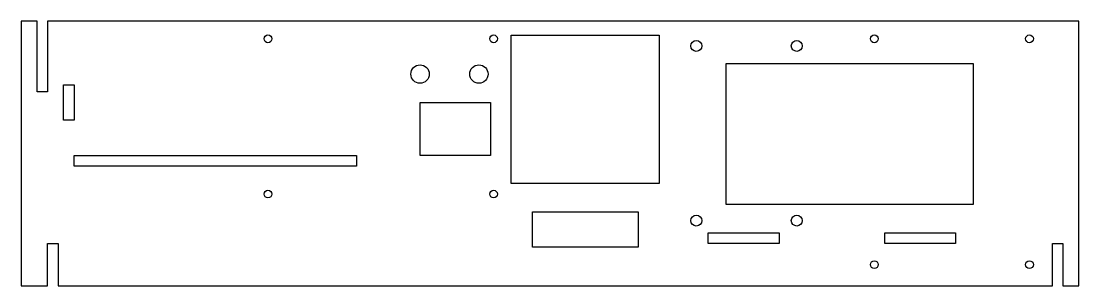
# Model space of a CAD drawing. Header units: millimetres. Extents: x 0 to 300, y -10 to 65.
import ezdxf

# ---------------------------------------------------------------- set-up
doc = ezdxf.new("R2010")
doc.units = ezdxf.units.MM

msp = doc.modelspace()

# ---------------------------------------------------------------- linework, layer by layer
for points in [[(295.5, 2), (295.5, -10), (300, -10), (300, 65), (7.5, 65), (7.5, 45), (4.5, 45), (4.5, 65), (0, 65), (0, -10), (7.5, -10), (7.5, 2), (10.5, 2), (10.5, -10), (292.5, -10), (292.5, 2)], [(181, 61), (181, 19), (139, 19), (139, 61)], [(270, 53), (270, 13), (200, 13), (200, 53)], [(15.05, 47), (15.05, 36.95), (12, 36.95), (12, 47)], [(133.15, 41.95), (133.15, 26.95), (113.15, 26.95), (113.15, 41.95)], [(95.15, 26.95), (95.15, 23.9), (15.05, 23.9), (15.05, 26.95)], [(175, 11), (175, 1), (145, 1), (145, 11)], [(215, 5.05), (215, 2), (194.9, 2), (194.9, 5.05)], [(265, 5.05), (265, 2), (244.95, 2), (244.95, 5.05)]]:
    msp.add_lwpolyline(points, close=True)
for centre, radius in [((70, 60), 1.1), ((134, 60), 1.1), ((242, 60), 1.1), ((286, 60), 1.1), ((191.5, 58), 1.55), ((220, 58), 1.55), ((113.15, 50), 2.6), ((129.82, 50), 2.6), ((70, 16), 1.1), ((134, 16), 1.1), ((191.5, 8.5), 1.55), ((220, 8.5), 1.55), ((242, -4), 1.1), ((286, -4), 1.1)]:
    msp.add_circle(centre, radius)

doc.saveas('drawing.dxf')
